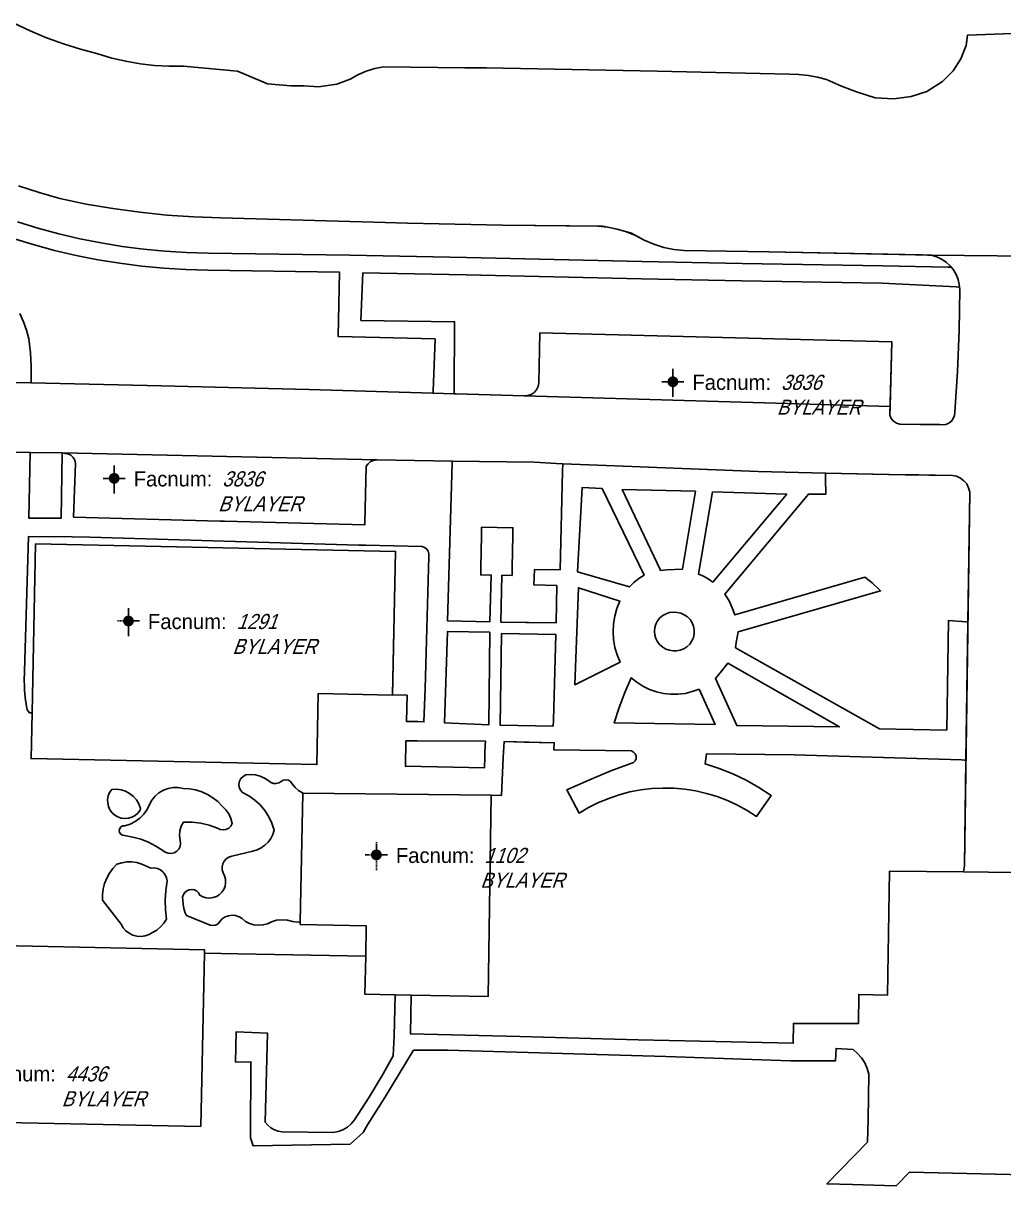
# Model space of a CAD drawing. Header units: inches. Extents: x 1273557 to 1282364, y 239587 to 246310.
# Drawn here: x 1281361.1 to 1281633.4, y 243286.5 to 243609.3 of the extents above; entities that cross this region are included whole.
import ezdxf
from ezdxf.enums import TextEntityAlignment as Align

# ---------------------------------------------------------------- set-up
doc = ezdxf.new("R2010")
doc.units = ezdxf.units.IN
doc.header["$MEASUREMENT"] = 0
doc.linetypes.add('DASHED2', pattern=[0.375, 0.25, -0.125])
doc.layers.add('BLDG-DATA', color=159, linetype='DASHED2', lineweight=30)
for name, color, linetype in [('BLDG-UW', 231, 'Continuous'), ('GRASS', 3, 'Continuous'), ('PATH', 253, 'Continuous'), ('PATH-ISLAND', 252, 'Continuous'), ('PRKG-DATA', 255, 'Continuous'), ('PRKG-UW', 6, 'Continuous'), ('STREET-NONUW', 4, 'Continuous'), ('STREET-UW', 50, 'Continuous')]:
    doc.layers.add(name, color=color, linetype=linetype)
doc.styles.add('SS_LITE', font='FRABK.TTF', dxfattribs={"height": 16})

# ---------------------------------------------------------------- blocks, each defined once
blk = doc.blocks.new('*U1')
for p, q in [((0, 3.55), (0, -4.2)), ((-3.08, 0), (3.08, 0))]:
    blk.add_line(p, q)
at = {"const_width": 1.5}
blk.add_lwpolyline([(-0.75, 0, 1), (0.75, 0, 1)], format="xyb", close=True, dxfattribs=at)
at = {"layer": 'BLDG-DATA', "color": 1, "style": 'SS_LITE'}
blk.add_text('Facnum:', height=4.2, dxfattribs=at).set_placement((27.26, -2.25), align=Align.RIGHT)
at = {"layer": 'BLDG-DATA', "color": 7, "style": 'SS_LITE', "oblique": 20, "width": 0.9, "flags": 8}
for tag, p in [('FACNUM', (29.98, -2.25)), ('OBJECT', (28.84, -9.16))]:
    blk.add_attdef(tag, p, '', height=4.2, dxfattribs=at)
blk = doc.blocks.new('*U8')
for p, q in [((0, 3.55), (0, -4.2)), ((-3.08, 0), (3.08, 0))]:
    blk.add_line(p, q)
at = {"const_width": 1.5}
blk.add_lwpolyline([(-0.75, 0, 1), (0.75, 0, 1)], format="xyb", close=True, dxfattribs=at)
at = {"layer": 'PRKG-DATA', "color": 1, "style": 'SS_LITE'}
blk.add_text('Facnum:', height=4.2, dxfattribs=at).set_placement((27.26, -2.25), align=Align.RIGHT)
at = {"layer": 'PRKG-DATA', "color": 7, "style": 'SS_LITE', "oblique": 20, "width": 0.9, "flags": 8}
for tag, p in [('FACNUM', (29.98, -2.25)), ('OBJECT', (28.84, -9.16))]:
    blk.add_attdef(tag, p, '', height=4.2, dxfattribs=at)

msp = doc.modelspace()

# ---------------------------------------------------------------- linework, layer by layer
at = {"layer": 'BLDG-UW'}
for points in [[(1281258.63, 243466.89), (1281352.85, 243464.95), (1281352.51, 243448.35), (1281352.4, 243443.19), (1281352.04, 243425.9), (1281350.55, 243353.27), (1281411.44, 243352.01), (1281411.42, 243351.04), (1281410.43, 243302.98), (1281297.37, 243305.31), (1281298.25, 243350.72), (1281299.41, 243410.78), (1281299.52, 243416.15), (1281258.25, 243417.76), (1281258.63, 243466.89)], [(1281364.54, 243464.7), (1281363.57, 243417.81), (1281363.31, 243405.1), (1281442.65, 243403.46), (1281443.06, 243423.18), (1281463.68, 243422.75), (1281464.5, 243462.65), (1281364.54, 243464.7)], [(1281438.8, 243395.52), (1281438.06, 243359.82), (1281438.05, 243359.04), (1281456.37, 243358.66), (1281456.21, 243350.25), (1281456.01, 243339.69), (1281464.39, 243339.53), (1281468.83, 243339.45), (1281490.23, 243339.05), (1281491.03, 243394.92), (1281438.8, 243395.52)]]:
    msp.add_lwpolyline(points, close=True, dxfattribs=at)
at = {"layer": 'GRASS'}
for points in [[(1281359.49, 243554.12), (1281365.22, 243552.37), (1281371.01, 243550.82), (1281376.84, 243549.46), (1281382.72, 243548.3), (1281388.62, 243547.33), (1281394.56, 243546.57), (1281400.52, 243546), (1281406.49, 243545.63), (1281412.52, 243545.46), (1281451.79, 243544.9), (1281484.21, 243544.25), (1281532.87, 243543.13), (1281560.72, 243542.54), (1281599.76, 243541.94), (1281617.87, 243541.59), (1281618.78, 243541.57), (1281618.52, 243541.9), (1281617.46, 243542.89), (1281616.27, 243543.72), (1281614.97, 243544.37), (1281613.6, 243544.82), (1281610.76, 243544.95), (1281568.19, 243545.83), (1281544.66, 243546.14), (1281541.79, 243546.46), (1281538.96, 243547.06), (1281536.21, 243547.94), (1281533.57, 243549.09), (1281531.16, 243550.35), (1281528.64, 243551.37), (1281526.04, 243552.15), (1281523.37, 243552.66), (1281520.66, 243552.92), (1281494.24, 243553.21), (1281467.82, 243553.75), (1281461.64, 243553.94), (1281416.01, 243555.29), (1281408.49, 243555.53), (1281400.98, 243556.02), (1281393.5, 243556.78), (1281386.04, 243557.8), (1281378.63, 243559.07), (1281371.26, 243560.6), (1281365.52, 243562.28), (1281359.85, 243564.15)], [(1281360.17, 243528.69), (1281361.21, 243526.41), (1281362.05, 243524.05), (1281362.7, 243521.63), (1281363.1, 243517.8), (1281363.31, 243513.96), (1281363.3, 243510.11), (1281363.3, 243509.43), (1281399.49, 243508.64), (1281440.39, 243507.58), (1281474.93, 243506.54), (1281474.95, 243507.13), (1281475.46, 243521.61), (1281448.54, 243522.33), (1281448.91, 243540.2), (1281412.42, 243540.72), (1281406.28, 243540.89), (1281400.15, 243541.27), (1281394.03, 243541.85), (1281387.94, 243542.64), (1281381.87, 243543.63), (1281375.84, 243544.82), (1281369.85, 243546.22), (1281363.92, 243547.81), (1281358.03, 243549.61)], [(1281297.37, 243305.31), (1281410.43, 243302.98), (1281411.42, 243351.04), (1281420.71, 243350.85), (1281456.21, 243350.25), (1281456.01, 243339.69), (1281464.39, 243339.53), (1281464.1, 243328.14), (1281463.84, 243322.55), (1281461.04, 243317.54), (1281457.16, 243311.11), (1281453.08, 243304.82), (1281452.21, 243303.69), (1281451.14, 243302.75), (1281449.91, 243302.02), (1281448.57, 243301.54), (1281447.16, 243301.31), (1281433.03, 243301.47), (1281431.91, 243301.64), (1281430.85, 243302.01), (1281429.87, 243302.57), (1281429.02, 243303.3), (1281428.31, 243304.18), (1281428.95, 243328.83), (1281420.25, 243329.25), (1281420.08, 243320.84), (1281424.35, 243320.91), (1281424.26, 243299.76), (1281424.94, 243297.62), (1281451.86, 243298.06), (1281455.47, 243301.25), (1281456.73, 243303.43), (1281461.57, 243310.99), (1281469.5, 243324.12), (1281479.03, 243324.19), (1281504.52, 243323.43), (1281539.53, 243322.4), (1281574.13, 243321.22), (1281586.65, 243321.17), (1281586.83, 243324.63), (1281591.55, 243324.33), (1281592.81, 243323.26), (1281593.9, 243322.01), (1281594.79, 243320.62), (1281595.47, 243319.1), (1281595.91, 243317.51), (1281595.7, 243305), (1281595.59, 243298.62), (1281584.3, 243286.99), (1281591.41, 243286.81), (1281600.31, 243286.58), (1281603.5, 243286.5), (1281607.22, 243290.31), (1281662.92, 243288.95)]]:
    msp.add_lwpolyline(points, dxfattribs=at)
for points in [[(1281621.17, 243535.32), (1281621.11, 243536), (1281620.2, 243536.05), (1281599.6, 243537.13), (1281560.63, 243537.73), (1281532.76, 243538.32), (1281484.11, 243539.44), (1281455.45, 243539.97), (1281454.91, 243526.78), (1281480.89, 243526.38), (1281480.78, 243506.94), (1281480.78, 243506.37), (1281481.29, 243506.35), (1281500.19, 243505.85), (1281501.19, 243505.9), (1281502.15, 243506.21), (1281502.98, 243506.76), (1281503.64, 243507.52), (1281504.07, 243508.42), (1281504.25, 243509.41), (1281504.58, 243523.29), (1281602.33, 243520.81), (1281601.73, 243500.49), (1281602.1, 243499.56), (1281602.73, 243498.79), (1281603.56, 243498.23), (1281604.51, 243497.93), (1281610.1, 243497.88), (1281615.56, 243497.83), (1281616.45, 243497.74), (1281617.34, 243497.88), (1281618.16, 243498.25), (1281618.86, 243498.81), (1281619.38, 243499.54), (1281619.7, 243500.39), (1281619.78, 243501.28), (1281620.5, 243512.61), (1281620.97, 243523.96)], [(1281371.9, 243489.96), (1281363.05, 243490.07), (1281362.68, 243471.86), (1281371.67, 243471.88)], [(1281488.34, 243467.05), (1281488.38, 243469.37), (1281497.07, 243469.22), (1281497.03, 243467.01), (1281496.88, 243458.22), (1281496.84, 243455.96), (1281494.04, 243456.01), (1281493.71, 243443.02), (1281509.07, 243442.76), (1281509.27, 243453.14), (1281502.9, 243453.39), (1281503.13, 243457.61), (1281510.17, 243457.52), (1281510.86, 243484.93), (1281510.91, 243486.95), (1281509.17, 243487.01), (1281503, 243487.41), (1281480.23, 243487.73), (1281480.21, 243487.1), (1281478.92, 243443.36), (1281490.71, 243443.11), (1281491.09, 243456.06), (1281488.15, 243456.11), (1281488.19, 243458.26)], [(1281623.92, 243479.12), (1281623.63, 243480.28), (1281623.1, 243481.35), (1281622.33, 243482.27), (1281621.39, 243483), (1281620.3, 243483.5), (1281619.13, 243483.75), (1281609.77, 243483.87), (1281606.01, 243483.92), (1281583.89, 243484.39), (1281583.91, 243482.66), (1281583.96, 243478.48), (1281579.12, 243478.57), (1281555.98, 243450.78), (1281557.1, 243448.94), (1281558.01, 243447), (1281558.72, 243444.98), (1281594.82, 243455.51), (1281596.84, 243453.92), (1281598.71, 243452.17), (1281599.16, 243451.7), (1281559.63, 243440.28), (1281559.07, 243437.38), (1281558.9, 243435.9), (1281598.86, 243413.39), (1281617.56, 243413.01), (1281618.07, 243443.46), (1281622.9, 243443.04), (1281623.42, 243443)], [(1281521.89, 243480.09), (1281516.34, 243480.42), (1281515.04, 243456.93), (1281529.44, 243452.77), (1281530.68, 243454.02), (1281532.06, 243455.11), (1281533.55, 243456.05)], [(1281547.81, 243479.33), (1281527.43, 243479.82), (1281537.99, 243457.63), (1281538.09, 243457.35), (1281538.12, 243457.35), (1281539.83, 243457.52), (1281544.15, 243457.66)], [(1281573.13, 243478.52), (1281552.53, 243479.13), (1281548.62, 243456.32), (1281550.03, 243455.76), (1281551.35, 243455.03), (1281552.56, 243454.12)], [(1281473.7, 243461.21), (1281473.74, 243461.95), (1281473.56, 243462.67), (1281473.16, 243463.29), (1281472.58, 243463.75), (1281471.89, 243464.02), (1281456.15, 243464.34), (1281454.34, 243464.39), (1281379.63, 243466.6), (1281374.69, 243466.66), (1281362.62, 243466.81), (1281361.52, 243429.42), (1281361.39, 243426.72), (1281361.43, 243425.37), (1281361.47, 243424.02), (1281361.76, 243421.33), (1281362.26, 243418.67), (1281362.85, 243417.84), (1281363.57, 243417.81), (1281364.54, 243464.7), (1281464.5, 243462.65), (1281463.68, 243422.78), (1281467.7, 243422.7), (1281467.51, 243415.45), (1281470.69, 243415.36), (1281472.39, 243415.31), (1281472.76, 243424.59)], [(1281525.05, 243438.15), (1281524.92, 243440.33), (1281525.04, 243442.52), (1281525.39, 243444.69), (1281525.98, 243446.8), (1281526.79, 243448.83), (1281526.52, 243448.95), (1281515.3, 243452.52), (1281514.29, 243425.61), (1281526.84, 243431.84), (1281526.01, 243433.87), (1281525.41, 243435.98)], [(1281547.44, 243440.82), (1281547.25, 243441.85), (1281546.86, 243442.83), (1281546.28, 243443.71), (1281545.55, 243444.47), (1281544.67, 243445.06), (1281543.7, 243445.47), (1281542.67, 243445.68), (1281541.64, 243445.77), (1281540.61, 243445.65), (1281539.62, 243445.34), (1281538.71, 243444.84), (1281537.92, 243444.18), (1281537.26, 243443.37), (1281536.78, 243442.46), (1281536.47, 243441.47), (1281536.37, 243440.44), (1281536.47, 243439.4), (1281536.76, 243438.41), (1281537.24, 243437.49), (1281537.89, 243436.69), (1281538.68, 243436.02), (1281539.59, 243435.51), (1281540.57, 243435.2), (1281541.6, 243435.07), (1281542.5, 243435.05), (1281543.54, 243435.23), (1281544.52, 243435.61), (1281545.41, 243436.17), (1281546.18, 243436.9), (1281546.78, 243437.77), (1281547.2, 243438.73), (1281547.42, 243439.76)], [(1281490.64, 243440.17), (1281478.95, 243440.42), (1281478.1, 243415.01), (1281490.37, 243414.46)], [(1281508.98, 243439.57), (1281493.9, 243439.82), (1281493.54, 243414.4), (1281508.24, 243414.15), (1281508.4, 243415.74)], [(1281556.74, 243431.56), (1281555.02, 243429.36), (1281553.32, 243427.38), (1281559.25, 243414.28), (1281587.77, 243413.88)], [(1281548.77, 243424.38), (1281546.87, 243423.69), (1281544.91, 243423.22), (1281542.91, 243422.98), (1281540.89, 243422.97), (1281538.89, 243423.2), (1281536.92, 243423.65), (1281535.02, 243424.32), (1281533.21, 243425.21), (1281531.52, 243426.29), (1281529.96, 243427.57), (1281528.14, 243423.49), (1281526.55, 243419.32), (1281525.19, 243415.07), (1281553.21, 243414.57)], [(1281489.41, 243408.91), (1281489.44, 243409.98), (1281470.59, 243410.01), (1281467.36, 243410.02), (1281467.23, 243403), (1281489.22, 243402.58), (1281489.31, 243405.53), (1281489.34, 243406.61)], [(1281601.66, 243373.87), (1281622.22, 243373.63), (1281622.47, 243375.37), (1281622.88, 243404.68), (1281622.49, 243404.7), (1281621.68, 243404.75), (1281575.22, 243406.18), (1281550.87, 243406.46), (1281550.46, 243403.61), (1281554.35, 243402.38), (1281558.14, 243400.88), (1281561.83, 243399.13), (1281565.38, 243397.12), (1281568.78, 243394.88), (1281564.76, 243389.06), (1281562.17, 243390.71), (1281559.47, 243392.18), (1281556.68, 243393.46), (1281553.81, 243394.55), (1281550.87, 243395.43), (1281547.88, 243396.12), (1281544.84, 243396.59), (1281541.79, 243396.86), (1281538.72, 243396.92), (1281535.65, 243396.76), (1281532.6, 243396.4), (1281529.58, 243395.83), (1281526.61, 243395.05), (1281523.7, 243394.07), (1281520.87, 243392.89), (1281518.12, 243391.52), (1281515.47, 243389.97), (1281512.04, 243396.44), (1281518.13, 243399.16), (1281524.31, 243401.68), (1281530.57, 243403.98), (1281531.04, 243404.48), (1281531.29, 243405.11), (1281531.3, 243405.79), (1281531.06, 243406.43), (1281530.61, 243406.93), (1281530, 243407.24), (1281508.41, 243407.55), (1281508.58, 243409.52), (1281494.66, 243409.82), (1281494.43, 243405.38), (1281493.89, 243394.87), (1281491.03, 243394.92), (1281490.23, 243339.05), (1281468.83, 243339.45), (1281468.64, 243328.69), (1281498.98, 243327.93), (1281531.87, 243327.04), (1281574.91, 243326.08), (1281574.91, 243326.08), (1281574.99, 243331.59), (1281593.02, 243331.53), (1281593.1, 243339.64), (1281601.07, 243339.4)], [(1281438.8, 243395.52), (1281438.8, 243395.52), (1281438.68, 243395.57), (1281437.58, 243396.26), (1281436.6, 243397.12), (1281435.78, 243398.13), (1281435.36, 243398.71), (1281434.75, 243399.1), (1281434.05, 243399.24), (1281433.34, 243399.11), (1281432.73, 243398.73), (1281432.08, 243398.33), (1281431.34, 243398.15), (1281430.58, 243398.2), (1281429.87, 243398.48), (1281429.28, 243398.96), (1281428.15, 243399.68), (1281426.91, 243400.22), (1281425.61, 243400.55), (1281424.27, 243400.66), (1281422.93, 243400.56), (1281422.17, 243400.17), (1281421.57, 243399.57), (1281421.17, 243398.82), (1281421.01, 243397.98), (1281421.11, 243397.14), (1281421.46, 243396.36), (1281422.02, 243395.72), (1281423.8, 243394.76), (1281425.44, 243393.59), (1281426.92, 243392.22), (1281428.21, 243390.67), (1281429.3, 243388.97), (1281430.16, 243387.15), (1281430.79, 243385.23), (1281430.41, 243384.04), (1281429.84, 243382.92), (1281429.1, 243381.91), (1281428.21, 243381.03), (1281427.18, 243380.31), (1281426.06, 243379.75), (1281424.86, 243379.39), (1281419.07, 243378.03), (1281418.24, 243377.77), (1281417.51, 243377.31), (1281416.92, 243376.67), (1281416.52, 243375.91), (1281416.33, 243375.06), (1281416.37, 243374.2), (1281416.63, 243373.37), (1281417.05, 243372.51), (1281417.29, 243371.58), (1281417.32, 243370.62), (1281417.16, 243369.67), (1281416.8, 243368.78), (1281416.26, 243367.99), (1281415.57, 243367.32), (1281414.76, 243366.82), (1281413.85, 243366.49), (1281412.9, 243366.36), (1281411.95, 243366.43), (1281411.02, 243366.7), (1281410.18, 243367.16), (1281409.83, 243367.8), (1281409.31, 243368.32), (1281408.66, 243368.66), (1281407.94, 243368.79), (1281407.21, 243368.71), (1281406.54, 243368.42), (1281405.98, 243367.94), (1281405.58, 243367.33), (1281405.38, 243366.62), (1281405.4, 243365.89), (1281405.51, 243364.67), (1281405.75, 243363.46), (1281406.11, 243362.29), (1281406.43, 243361.51), (1281413, 243358.89), (1281413.77, 243358.72), (1281414.54, 243358.84), (1281415.22, 243359.23), (1281415.72, 243359.83), (1281416.39, 243360.57), (1281417.2, 243361.13), (1281418.13, 243361.48), (1281419.11, 243361.62), (1281420.1, 243361.52), (1281421.04, 243361.2), (1281421.88, 243360.67), (1281422.87, 243359.9), (1281423.99, 243359.32), (1281425.19, 243358.96), (1281426.44, 243358.83), (1281427.69, 243358.92), (1281428.91, 243359.25), (1281430.04, 243359.79), (1281431.48, 243360.2), (1281432.98, 243360.35), (1281434.47, 243360.24), (1281435.93, 243359.88), (1281437.45, 243359.73), (1281438.06, 243359.82)], [(1281393.24, 243392.51), (1281392.57, 243393.62), (1281391.7, 243394.6), (1281390.67, 243395.41), (1281389.52, 243396.02), (1281388.28, 243396.42), (1281386.98, 243396.59), (1281385.68, 243396.52), (1281385.12, 243395.69), (1281384.73, 243394.77), (1281384.55, 243393.78), (1281384.57, 243392.78), (1281384.79, 243391.8), (1281385.21, 243390.89), (1281385.8, 243390.09), (1281386.54, 243389.42), (1281387.41, 243388.91), (1281388.36, 243388.6), (1281389.36, 243388.48), (1281390.35, 243388.57), (1281391.31, 243388.86), (1281392.19, 243389.34), (1281392.96, 243389.99), (1281393.57, 243390.78), (1281393.71, 243391.29)], [(1281404.96, 243386.33), (1281405.63, 243387.49), (1281408.04, 243387.47), (1281410.43, 243387.18), (1281412.77, 243386.62), (1281415.04, 243385.8), (1281415.79, 243385.44), (1281416.6, 243385.31), (1281417.42, 243385.44), (1281418.17, 243385.8), (1281418.77, 243386.37), (1281419.18, 243387.09), (1281418.8, 243388.45), (1281418.19, 243389.74), (1281417.38, 243390.89), (1281416.38, 243391.9), (1281415.15, 243393.15), (1281413.77, 243394.24), (1281412.27, 243395.15), (1281410.67, 243395.88), (1281409, 243396.41), (1281407.27, 243396.72), (1281405.52, 243396.83), (1281404.14, 243397.07), (1281402.73, 243397.06), (1281401.35, 243396.8), (1281400.03, 243396.31), (1281398.82, 243395.59), (1281397.76, 243394.68), (1281396.87, 243393.59), (1281396.18, 243392.37), (1281395.5, 243390.98), (1281394.61, 243389.69), (1281393.51, 243388.55), (1281392.25, 243387.62), (1281390.85, 243386.9), (1281389.35, 243386.43), (1281388.78, 243386.4), (1281388.27, 243386.14), (1281387.91, 243385.69), (1281387.77, 243385.14), (1281387.88, 243384.57), (1281388.2, 243384.1), (1281388.7, 243383.81), (1281389.27, 243383.75), (1281391.53, 243383.33), (1281393.74, 243382.69), (1281395.89, 243381.86), (1281397.94, 243380.82), (1281399.89, 243379.6), (1281400.56, 243379.1), (1281401.35, 243378.81), (1281402.19, 243378.76), (1281403, 243378.95), (1281403.73, 243379.38), (1281404.3, 243379.99), (1281404.67, 243380.74), (1281404.81, 243381.57), (1281404.71, 243382.4), (1281404.49, 243383.72), (1281404.57, 243385.05)], [(1281401.05, 243371.12), (1281400.89, 243372.03), (1281400.51, 243372.87), (1281399.95, 243373.6), (1281399.22, 243374.18), (1281398.38, 243374.57), (1281397.47, 243374.75), (1281396.55, 243374.71), (1281394.03, 243375.8), (1281392.68, 243376.22), (1281391.28, 243376.42), (1281389.87, 243376.41), (1281388.47, 243376.19), (1281387.12, 243375.75), (1281386.03, 243374.6), (1281385.08, 243373.32), (1281384.31, 243371.93), (1281383.72, 243370.46), (1281383.32, 243368.92), (1281383.11, 243367.35), (1281383.11, 243365.76), (1281388.29, 243359.09), (1281388.89, 243358.12), (1281389.65, 243357.27), (1281390.57, 243356.59), (1281391.6, 243356.1), (1281392.7, 243355.81), (1281393.84, 243355.73), (1281394.97, 243355.87), (1281396.05, 243356.23), (1281397.05, 243356.78), (1281398.21, 243357.48), (1281399.25, 243358.35), (1281400.14, 243359.37), (1281400.87, 243360.51), (1281400.61, 243363.14), (1281400.56, 243365.8), (1281400.7, 243368.47)]]:
    msp.add_lwpolyline(points, close=True, dxfattribs=at)
at = {"layer": 'PATH'}
for points in [[(1281358.03, 243549.61), (1281363.92, 243547.81), (1281369.85, 243546.22), (1281375.84, 243544.82), (1281381.87, 243543.63), (1281387.94, 243542.64), (1281394.03, 243541.85), (1281400.15, 243541.27), (1281406.28, 243540.89), (1281412.42, 243540.72), (1281448.91, 243540.2), (1281448.54, 243522.33), (1281475.46, 243521.61), (1281474.95, 243507.13), (1281474.93, 243506.54), (1281480.78, 243506.37), (1281480.78, 243506.94), (1281480.89, 243526.38), (1281454.91, 243526.78), (1281455.45, 243539.97), (1281484.11, 243539.44), (1281532.76, 243538.32), (1281560.63, 243537.73), (1281599.6, 243537.13), (1281620.2, 243536.05), (1281621.11, 243536), (1281621.04, 243536.76), (1281620.69, 243538.17), (1281620.15, 243539.52), (1281619.42, 243540.77), (1281618.78, 243541.57), (1281617.87, 243541.59), (1281599.76, 243541.94), (1281560.72, 243542.54), (1281532.87, 243543.13), (1281484.21, 243544.25), (1281451.79, 243544.9), (1281412.52, 243545.46), (1281406.49, 243545.63), (1281400.52, 243546), (1281394.56, 243546.57), (1281388.62, 243547.33), (1281382.72, 243548.3), (1281376.84, 243549.46), (1281371.01, 243550.82), (1281365.22, 243552.37), (1281359.49, 243554.12)], [(1281359.03, 243509.52), (1281363.3, 243509.43), (1281363.3, 243510.11), (1281363.31, 243513.96), (1281363.1, 243517.8), (1281362.7, 243521.63), (1281362.05, 243524.05), (1281361.21, 243526.41), (1281360.17, 243528.69)], [(1281350.55, 243353.27), (1281411.44, 243352.01), (1281411.42, 243351.04), (1281420.71, 243350.85), (1281456.21, 243350.25), (1281456.37, 243358.66), (1281438.05, 243359.04), (1281438.06, 243359.82), (1281437.45, 243359.73), (1281435.93, 243359.88), (1281434.47, 243360.24), (1281432.98, 243360.35), (1281431.48, 243360.2), (1281430.04, 243359.79), (1281428.91, 243359.25), (1281427.69, 243358.92), (1281426.44, 243358.83), (1281425.19, 243358.96), (1281423.99, 243359.32), (1281422.87, 243359.9), (1281421.88, 243360.67), (1281421.04, 243361.2), (1281420.1, 243361.52), (1281419.11, 243361.62), (1281418.13, 243361.48), (1281417.2, 243361.13), (1281416.39, 243360.57), (1281415.72, 243359.83), (1281415.22, 243359.23), (1281414.54, 243358.84), (1281413.77, 243358.72), (1281413, 243358.89), (1281406.43, 243361.51), (1281406.11, 243362.29), (1281405.75, 243363.46), (1281405.51, 243364.67), (1281405.4, 243365.89), (1281405.38, 243366.62), (1281405.58, 243367.33), (1281405.98, 243367.94), (1281406.54, 243368.42), (1281407.21, 243368.71), (1281407.94, 243368.79), (1281408.66, 243368.66), (1281409.31, 243368.32), (1281409.83, 243367.8), (1281410.18, 243367.16), (1281411.02, 243366.7), (1281411.95, 243366.43), (1281412.9, 243366.36), (1281413.85, 243366.49), (1281414.76, 243366.82), (1281415.57, 243367.32), (1281416.26, 243367.99), (1281416.8, 243368.78), (1281417.16, 243369.67), (1281417.32, 243370.62), (1281417.29, 243371.58), (1281417.05, 243372.51), (1281416.63, 243373.37), (1281416.37, 243374.2), (1281416.33, 243375.06), (1281416.52, 243375.91), (1281416.92, 243376.67), (1281417.51, 243377.31), (1281418.24, 243377.77), (1281419.07, 243378.03), (1281424.86, 243379.39), (1281426.06, 243379.75), (1281427.18, 243380.31), (1281428.21, 243381.03), (1281429.1, 243381.91), (1281429.84, 243382.92), (1281430.41, 243384.04), (1281430.79, 243385.23), (1281430.16, 243387.15), (1281429.3, 243388.97), (1281428.21, 243390.67), (1281426.92, 243392.22), (1281425.44, 243393.59), (1281423.8, 243394.76), (1281422.02, 243395.72), (1281421.46, 243396.36), (1281421.11, 243397.14), (1281421.01, 243397.98), (1281421.17, 243398.82), (1281421.57, 243399.57), (1281422.17, 243400.17), (1281422.93, 243400.56), (1281424.27, 243400.66), (1281425.61, 243400.55), (1281426.91, 243400.22), (1281428.15, 243399.68), (1281429.28, 243398.96), (1281429.87, 243398.48), (1281430.58, 243398.2), (1281431.34, 243398.15), (1281432.08, 243398.33), (1281432.73, 243398.73), (1281433.34, 243399.11), (1281434.05, 243399.24), (1281434.75, 243399.1), (1281435.36, 243398.71), (1281435.78, 243398.13), (1281436.6, 243397.12), (1281437.58, 243396.26), (1281438.68, 243395.57), (1281438.8, 243395.52), (1281491.03, 243394.92), (1281493.89, 243394.87), (1281494.43, 243405.38), (1281494.43, 243405.41), (1281494.66, 243409.82), (1281500.17, 243409.7), (1281508.58, 243409.52), (1281508.41, 243407.55), (1281530, 243407.24), (1281530.61, 243406.93), (1281531.06, 243406.43), (1281531.3, 243405.79), (1281531.29, 243405.11), (1281531.04, 243404.48), (1281530.57, 243403.98), (1281524.31, 243401.68), (1281518.13, 243399.16), (1281512.04, 243396.44), (1281515.47, 243389.97), (1281518.12, 243391.52), (1281520.87, 243392.89), (1281523.7, 243394.07), (1281526.61, 243395.05), (1281529.58, 243395.83), (1281532.6, 243396.4), (1281535.65, 243396.76), (1281538.72, 243396.92), (1281541.79, 243396.86), (1281544.84, 243396.59), (1281547.88, 243396.12), (1281550.87, 243395.43), (1281553.81, 243394.55), (1281556.68, 243393.46), (1281559.47, 243392.18), (1281562.17, 243390.71), (1281564.76, 243389.06), (1281568.78, 243394.88), (1281565.38, 243397.12), (1281561.83, 243399.13), (1281558.14, 243400.88), (1281554.35, 243402.38), (1281550.46, 243403.61), (1281550.87, 243406.46), (1281575.22, 243406.18), (1281621.68, 243404.75), (1281622.49, 243404.7), (1281622.88, 243404.68), (1281623.42, 243443), (1281622.9, 243443.04), (1281618.07, 243443.46), (1281617.56, 243413.01), (1281598.86, 243413.39), (1281558.9, 243435.9), (1281559.07, 243437.38), (1281559.63, 243440.28), (1281599.16, 243451.7), (1281598.71, 243452.17), (1281596.84, 243453.92), (1281594.82, 243455.51), (1281558.72, 243444.98), (1281558.01, 243447), (1281557.1, 243448.94), (1281555.98, 243450.78), (1281579.12, 243478.57), (1281583.96, 243478.48), (1281583.91, 243482.66), (1281583.89, 243484.39), (1281565.22, 243484.79), (1281525.4, 243486.41), (1281510.91, 243486.95), (1281510.86, 243484.93), (1281510.17, 243457.52), (1281503.13, 243457.61), (1281502.9, 243453.39), (1281509.27, 243453.14), (1281509.07, 243442.76), (1281500.66, 243442.9), (1281493.71, 243443.02), (1281494.04, 243456.01), (1281496.84, 243455.96), (1281496.88, 243458.22), (1281497.03, 243467.01), (1281497.07, 243469.22), (1281488.38, 243469.37), (1281488.34, 243467.05), (1281488.19, 243458.26), (1281488.15, 243456.11), (1281491.09, 243456.06), (1281490.71, 243443.11), (1281478.92, 243443.36), (1281480.21, 243487.1), (1281480.23, 243487.73), (1281459.27, 243488.02), (1281458.39, 243487.9), (1281457.57, 243487.55), (1281456.88, 243486.99), (1281456.36, 243486.27), (1281455.95, 243470.53), (1281455.94, 243470.01), (1281416.99, 243471.04), (1281415.72, 243471.07), (1281375.11, 243472.15), (1281375.38, 243479.59), (1281375.65, 243487.03), (1281375.48, 243487.92), (1281375.03, 243488.72), (1281374.37, 243489.34), (1281373.54, 243489.72), (1281372.64, 243489.83), (1281371.9, 243489.96), (1281371.67, 243471.88), (1281362.68, 243471.86), (1281363.05, 243490.07), (1281357.99, 243490.23)], [(1281642.89, 243373.39), (1281622.22, 243373.63), (1281601.66, 243373.87), (1281601.07, 243339.4), (1281593.1, 243339.64), (1281593.02, 243331.53), (1281574.99, 243331.59), (1281574.91, 243326.08), (1281574.91, 243326.08), (1281531.87, 243327.04), (1281498.98, 243327.93), (1281468.64, 243328.69), (1281468.83, 243339.45), (1281464.39, 243339.53), (1281464.1, 243328.14), (1281463.84, 243322.55), (1281461.04, 243317.54), (1281457.16, 243311.11), (1281453.08, 243304.82), (1281452.21, 243303.69), (1281451.14, 243302.75), (1281449.91, 243302.02), (1281448.57, 243301.54), (1281447.16, 243301.31), (1281433.03, 243301.47), (1281431.91, 243301.64), (1281430.85, 243302.01), (1281429.87, 243302.57), (1281429.02, 243303.3), (1281428.31, 243304.18), (1281428.95, 243328.83), (1281420.25, 243329.25), (1281420.08, 243320.84), (1281424.35, 243320.91), (1281424.26, 243299.76), (1281424.94, 243297.62), (1281451.86, 243298.06), (1281455.47, 243301.25), (1281456.73, 243303.43), (1281461.57, 243310.99), (1281469.5, 243324.12), (1281479.03, 243324.19), (1281504.52, 243323.43), (1281539.53, 243322.4), (1281574.13, 243321.22), (1281586.65, 243321.17), (1281586.83, 243324.63), (1281591.55, 243324.33), (1281592.81, 243323.26), (1281593.9, 243322.01), (1281594.79, 243320.62), (1281595.47, 243319.1), (1281595.91, 243317.51), (1281595.7, 243305), (1281595.59, 243298.62), (1281584.3, 243286.99), (1281591.41, 243286.81), (1281600.31, 243286.58), (1281603.5, 243286.5), (1281607.22, 243290.31), (1281662.92, 243288.95)]]:
    msp.add_lwpolyline(points, dxfattribs=at)
at = {"layer": 'PATH-ISLAND'}
for points in [[(1281529.44, 243452.77), (1281530.68, 243454.02), (1281532.06, 243455.11), (1281533.55, 243456.05), (1281521.89, 243480.09), (1281516.34, 243480.42), (1281515.04, 243456.93)], [(1281547.81, 243479.33), (1281527.43, 243479.82), (1281537.99, 243457.63), (1281538.09, 243457.35), (1281538.12, 243457.35), (1281539.83, 243457.52), (1281544.15, 243457.66)], [(1281573.13, 243478.52), (1281552.53, 243479.13), (1281548.62, 243456.32), (1281550.03, 243455.76), (1281551.35, 243455.03), (1281552.56, 243454.12)], [(1281379.63, 243466.6), (1281374.69, 243466.66), (1281362.62, 243466.81), (1281361.52, 243429.42), (1281361.39, 243426.72), (1281361.43, 243425.37), (1281361.47, 243424.02), (1281361.76, 243421.33), (1281362.26, 243418.67), (1281362.85, 243417.84), (1281363.57, 243417.81), (1281363.31, 243405.1), (1281442.65, 243403.46), (1281443.06, 243423.18), (1281463.68, 243422.75), (1281463.68, 243422.78), (1281467.7, 243422.7), (1281467.51, 243415.45), (1281470.69, 243415.36), (1281472.39, 243415.31), (1281472.76, 243424.59), (1281473.7, 243461.21), (1281473.74, 243461.95), (1281473.56, 243462.67), (1281473.16, 243463.29), (1281472.58, 243463.75), (1281471.89, 243464.02), (1281456.15, 243464.34), (1281454.34, 243464.39)], [(1281525.41, 243435.98), (1281525.05, 243438.15), (1281524.92, 243440.33), (1281525.04, 243442.52), (1281525.39, 243444.69), (1281525.98, 243446.8), (1281526.79, 243448.83), (1281526.52, 243448.95), (1281515.3, 243452.52), (1281514.29, 243425.61), (1281526.84, 243431.84), (1281526.01, 243433.87)], [(1281545.41, 243436.17), (1281546.18, 243436.9), (1281546.78, 243437.77), (1281547.2, 243438.73), (1281547.42, 243439.76), (1281547.44, 243440.82), (1281547.25, 243441.85), (1281546.86, 243442.83), (1281546.28, 243443.71), (1281545.55, 243444.47), (1281544.67, 243445.06), (1281543.7, 243445.47), (1281542.67, 243445.68), (1281541.64, 243445.77), (1281540.61, 243445.65), (1281539.62, 243445.34), (1281538.71, 243444.84), (1281537.92, 243444.18), (1281537.26, 243443.37), (1281536.78, 243442.46), (1281536.47, 243441.47), (1281536.37, 243440.44), (1281536.47, 243439.4), (1281536.76, 243438.41), (1281537.24, 243437.49), (1281537.89, 243436.69), (1281538.68, 243436.02), (1281539.59, 243435.51), (1281540.57, 243435.2), (1281541.6, 243435.07), (1281542.5, 243435.05), (1281543.54, 243435.23), (1281544.52, 243435.61)], [(1281490.64, 243440.17), (1281478.95, 243440.42), (1281478.1, 243415.01), (1281490.37, 243414.46)], [(1281508.4, 243415.74), (1281508.24, 243414.15), (1281493.54, 243414.4), (1281493.9, 243439.82), (1281508.98, 243439.57)], [(1281587.77, 243413.88), (1281556.74, 243431.56), (1281555.02, 243429.36), (1281553.32, 243427.38), (1281559.25, 243414.28)], [(1281553.21, 243414.57), (1281548.77, 243424.38), (1281546.87, 243423.69), (1281544.91, 243423.22), (1281542.91, 243422.98), (1281540.89, 243422.97), (1281538.89, 243423.2), (1281536.92, 243423.65), (1281535.02, 243424.32), (1281533.21, 243425.21), (1281531.52, 243426.29), (1281529.96, 243427.57), (1281528.14, 243423.49), (1281526.55, 243419.32), (1281525.19, 243415.07)], [(1281489.41, 243408.91), (1281489.44, 243409.98), (1281470.59, 243410.01), (1281467.36, 243410.02), (1281467.23, 243403), (1281489.22, 243402.58), (1281489.31, 243405.53), (1281489.34, 243406.61)], [(1281392.19, 243389.34), (1281392.96, 243389.99), (1281393.57, 243390.78), (1281393.71, 243391.29), (1281393.24, 243392.51), (1281392.57, 243393.62), (1281391.7, 243394.6), (1281390.67, 243395.41), (1281389.52, 243396.02), (1281388.28, 243396.42), (1281386.98, 243396.59), (1281385.68, 243396.52), (1281385.12, 243395.69), (1281384.73, 243394.77), (1281384.55, 243393.78), (1281384.57, 243392.78), (1281384.79, 243391.8), (1281385.21, 243390.89), (1281385.8, 243390.09), (1281386.54, 243389.42), (1281387.41, 243388.91), (1281388.36, 243388.6), (1281389.36, 243388.48), (1281390.35, 243388.57), (1281391.31, 243388.86)], [(1281394.61, 243389.69), (1281393.51, 243388.55), (1281392.25, 243387.62), (1281390.85, 243386.9), (1281389.35, 243386.43), (1281388.78, 243386.4), (1281388.27, 243386.14), (1281387.91, 243385.69), (1281387.77, 243385.14), (1281387.88, 243384.57), (1281388.2, 243384.1), (1281388.7, 243383.81), (1281389.27, 243383.75), (1281391.53, 243383.33), (1281393.74, 243382.69), (1281395.89, 243381.86), (1281397.94, 243380.82), (1281399.89, 243379.6), (1281400.56, 243379.1), (1281401.35, 243378.81), (1281402.19, 243378.76), (1281403, 243378.95), (1281403.73, 243379.38), (1281404.3, 243379.99), (1281404.67, 243380.74), (1281404.81, 243381.57), (1281404.71, 243382.4), (1281404.49, 243383.72), (1281404.57, 243385.05), (1281404.96, 243386.33), (1281405.63, 243387.49), (1281408.04, 243387.47), (1281410.43, 243387.18), (1281412.77, 243386.62), (1281415.04, 243385.8), (1281415.79, 243385.44), (1281416.6, 243385.31), (1281417.42, 243385.44), (1281418.17, 243385.8), (1281418.77, 243386.37), (1281419.18, 243387.09), (1281418.8, 243388.45), (1281418.19, 243389.74), (1281417.38, 243390.89), (1281416.38, 243391.9), (1281415.15, 243393.15), (1281413.77, 243394.24), (1281412.27, 243395.15), (1281410.67, 243395.88), (1281409, 243396.41), (1281407.27, 243396.72), (1281405.52, 243396.83), (1281404.14, 243397.07), (1281402.73, 243397.06), (1281401.35, 243396.8), (1281400.03, 243396.31), (1281398.82, 243395.59), (1281397.76, 243394.68), (1281396.87, 243393.59), (1281396.18, 243392.37), (1281395.5, 243390.98)], [(1281390.57, 243356.59), (1281391.6, 243356.1), (1281392.7, 243355.81), (1281393.84, 243355.73), (1281394.97, 243355.87), (1281396.05, 243356.23), (1281397.05, 243356.78), (1281398.21, 243357.48), (1281399.25, 243358.35), (1281400.14, 243359.37), (1281400.87, 243360.51), (1281400.61, 243363.14), (1281400.56, 243365.8), (1281400.7, 243368.47), (1281401.05, 243371.12), (1281400.89, 243372.03), (1281400.51, 243372.87), (1281399.95, 243373.6), (1281399.22, 243374.18), (1281398.38, 243374.57), (1281397.47, 243374.75), (1281396.55, 243374.71), (1281394.03, 243375.8), (1281392.68, 243376.22), (1281391.28, 243376.42), (1281389.87, 243376.41), (1281388.47, 243376.19), (1281387.12, 243375.75), (1281386.03, 243374.6), (1281385.08, 243373.32), (1281384.31, 243371.93), (1281383.72, 243370.46), (1281383.32, 243368.92), (1281383.11, 243367.35), (1281383.11, 243365.76), (1281388.29, 243359.09), (1281388.89, 243358.12), (1281389.65, 243357.27)]]:
    msp.add_lwpolyline(points, close=True, dxfattribs=at)
at = {"layer": 'PRKG-UW'}
for points in [[(1281601.8, 243502.85), (1281602.33, 243520.81), (1281504.58, 243523.29), (1281504.25, 243509.41), (1281504.07, 243508.42), (1281503.64, 243507.52), (1281502.98, 243506.76), (1281502.15, 243506.21), (1281501.19, 243505.9), (1281500.19, 243505.85)], [(1281371.9, 243489.96), (1281372.64, 243489.83), (1281373.54, 243489.72), (1281374.37, 243489.34), (1281375.03, 243488.72), (1281375.48, 243487.92), (1281375.65, 243487.03), (1281375.38, 243479.59), (1281375.11, 243472.15), (1281415.72, 243471.07), (1281416.99, 243471.04), (1281455.94, 243470.01), (1281455.95, 243470.53), (1281456.36, 243486.27), (1281456.88, 243486.99), (1281457.57, 243487.55), (1281458.39, 243487.9), (1281459.27, 243488.02)]]:
    msp.add_lwpolyline(points, close=True, dxfattribs=at)
at = {"layer": 'STREET-NONUW'}
for points in [[(1281648.22, 243606.93), (1281623.36, 243605.98), (1281622.91, 243603.09), (1281621.47, 243599.37), (1281619.3, 243596.05), (1281616.34, 243593.11), (1281612.02, 243590.32), (1281607.69, 243588.93), (1281602.85, 243588.31), (1281597.65, 243588.61), (1281592.48, 243590.24), (1281588.29, 243591.82), (1281584.19, 243593.64), (1281581.67, 243594.32), (1281579.1, 243594.81), (1281576.49, 243595.08), (1281573.88, 243595.15), (1281537.12, 243595.96), (1281489.78, 243596.87), (1281483.72, 243596.94), (1281461.16, 243597.22), (1281458.72, 243596.73), (1281456.35, 243595.99), (1281454.07, 243595), (1281451.91, 243593.77), (1281448.24, 243592.4), (1281443.09, 243591.64), (1281439.16, 243591.9), (1281435.42, 243591.89), (1281428.98, 243592.43), (1281420.61, 243595.95), (1281405.59, 243597.33), (1281401.57, 243597.33), (1281397.55, 243597.57), (1281393.55, 243598.03), (1281389.59, 243598.72), (1281385.68, 243599.63), (1281381.82, 243600.77), (1281377.03, 243602.07), (1281372.29, 243603.57), (1281367.63, 243605.27), (1281363.04, 243607.18), (1281358.54, 243609.28)], [(1281359.85, 243564.15), (1281365.52, 243562.28), (1281371.26, 243560.6), (1281378.63, 243559.07), (1281386.04, 243557.8), (1281393.5, 243556.78), (1281400.98, 243556.02), (1281408.49, 243555.53), (1281416.01, 243555.29), (1281461.64, 243553.94), (1281467.82, 243553.75), (1281494.24, 243553.21), (1281522.09, 243552.9), (1281526.04, 243552.15), (1281529.98, 243550.97), (1281533.57, 243549.09), (1281536.21, 243547.94), (1281538.96, 243547.06), (1281541.79, 243546.46), (1281544.66, 243546.14), (1281568.19, 243545.83), (1281613.37, 243544.9), (1281649.7, 243544.55)]]:
    msp.add_lwpolyline(points, dxfattribs=at)
at = {"layer": 'STREET-UW'}
for points in [[(1281649.7, 243544.55), (1281613.37, 243544.9), (1281613.6, 243544.82), (1281613.6, 243544.82), (1281614.97, 243544.37), (1281616.27, 243543.72), (1281617.46, 243542.89), (1281618.52, 243541.9), (1281619.42, 243540.77), (1281620.15, 243539.52), (1281620.69, 243538.17), (1281621.04, 243536.76), (1281621.17, 243535.32), (1281620.97, 243523.96), (1281620.5, 243512.61), (1281619.78, 243501.28), (1281619.7, 243500.39), (1281619.38, 243499.54), (1281618.86, 243498.81), (1281618.16, 243498.25), (1281617.34, 243497.88), (1281616.45, 243497.74), (1281615.56, 243497.83), (1281604.51, 243497.93), (1281603.56, 243498.23), (1281602.73, 243498.79), (1281602.1, 243499.56), (1281601.73, 243500.49), (1281601.8, 243502.85), (1281500.19, 243505.85), (1281481.29, 243506.35), (1281480.78, 243506.37), (1281474.93, 243506.54), (1281440.39, 243507.58), (1281399.49, 243508.64), (1281363.3, 243509.43), (1281359.03, 243509.52)], [(1281357.99, 243490.23), (1281363.05, 243490.07), (1281371.9, 243489.96), (1281459.27, 243488.02), (1281480.23, 243487.73), (1281503, 243487.41), (1281509.17, 243487.01), (1281510.91, 243486.95), (1281525.4, 243486.41), (1281565.22, 243484.79), (1281583.89, 243484.39), (1281601.24, 243484.02), (1281606.01, 243483.92), (1281619.13, 243483.75), (1281620.3, 243483.5), (1281621.39, 243483), (1281622.33, 243482.27), (1281623.1, 243481.35), (1281623.63, 243480.28), (1281623.92, 243479.12), (1281622.47, 243375.37), (1281622.22, 243373.63), (1281642.89, 243373.39)]]:
    msp.add_lwpolyline(points, dxfattribs=at)

# ---------------------------------------------------------------- block references
at = {"layer": 'BLDG-DATA'}
ref = msp.add_blockref('*U1', (1281390.34, 243443.31), dxfattribs=at)
ref.add_attrib('FACNUM', '1291', (1281420.33, 243441.06), dxfattribs={"color": 7, "height": 4.2, "style": 'SS_LITE', "oblique": 20, "width": 0.9})
ref.add_attrib('OBJECT', 'BYLAYER', (1281419.18, 243434.15), dxfattribs={"color": 7, "height": 4.2, "style": 'SS_LITE', "oblique": 20, "width": 0.9})
ref = msp.add_blockref('*U1', (1281459.18, 243378.37), dxfattribs=at)
ref.add_attrib('FACNUM', '1102', (1281489.17, 243376.12), dxfattribs={"color": 7, "height": 4.2, "style": 'SS_LITE', "oblique": 20, "width": 0.9})
ref.add_attrib('OBJECT', 'BYLAYER', (1281488.02, 243369.22), dxfattribs={"color": 7, "height": 4.2, "style": 'SS_LITE', "oblique": 20, "width": 0.9})
ref = msp.add_blockref('*U1', (1281342.93, 243317.72), dxfattribs=at)
ref.add_attrib('FACNUM', '4436', (1281372.92, 243315.47), dxfattribs={"color": 7, "height": 4.2, "style": 'SS_LITE', "oblique": 20, "width": 0.9})
ref.add_attrib('OBJECT', 'BYLAYER', (1281371.77, 243308.56), dxfattribs={"color": 7, "height": 4.2, "style": 'SS_LITE', "oblique": 20, "width": 0.9})
at = {"layer": 'PRKG-DATA'}
ref = msp.add_blockref('*U8', (1281541.51, 243509.73), dxfattribs=at)
ref.add_attrib('FACNUM', '3836', (1281571.49, 243507.48), dxfattribs={"color": 7, "height": 4.2, "style": 'SS_LITE', "oblique": 20, "width": 0.9})
ref.add_attrib('OBJECT', 'BYLAYER', (1281570.35, 243500.57), dxfattribs={"color": 7, "height": 4.2, "style": 'SS_LITE', "oblique": 20, "width": 0.9})
ref = msp.add_blockref('*U8', (1281386.37, 243482.92), dxfattribs=at)
ref.add_attrib('FACNUM', '3836', (1281416.35, 243480.67), dxfattribs={"color": 7, "height": 4.2, "style": 'SS_LITE', "oblique": 20, "width": 0.9})
ref.add_attrib('OBJECT', 'BYLAYER', (1281415.21, 243473.76), dxfattribs={"color": 7, "height": 4.2, "style": 'SS_LITE', "oblique": 20, "width": 0.9})

doc.saveas('drawing.dxf')
